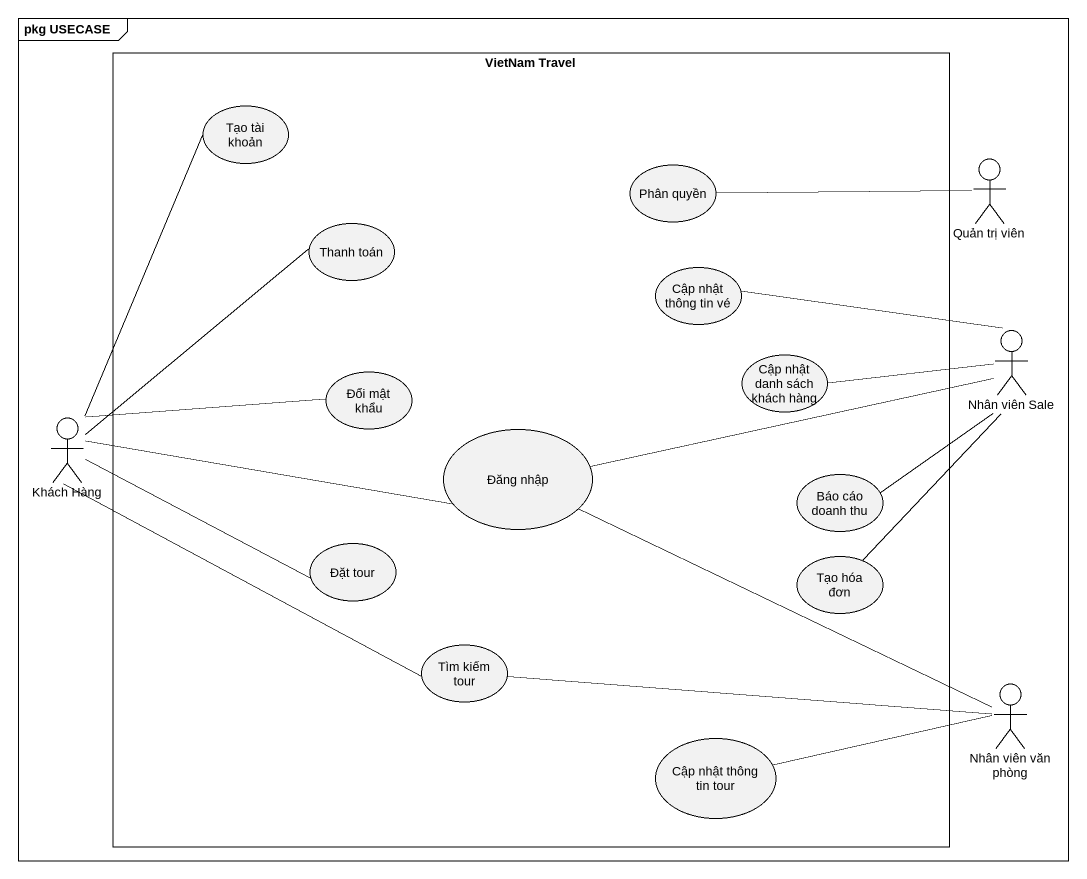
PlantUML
@startuml
mainframe pkg USECASE
rectangle "VietNam Travel" as VietNam_Travel {
  usecase "Tạo tài khoản" as Tạo_tài_khoản
  usecase "Phân quyền" as Phân_quyền
  usecase "Thanh toán" as Thanh_toán
  usecase "Cập nhật thông tin vé" as Cập_nhật_thông_tin_vé
  usecase "Đổi mật khẩu" as Đổi_mật_khẩu
  usecase "Cập nhật danh sách khách hàng" as Cập_nhật_danh_sách_khách
  usecase "Đăng nhập" as Đăng_nhập
  usecase "Báo cáo doanh thu" as Báo_cáo_doanh_thu
  usecase "Đặt tour" as Đặt_tour
  usecase "Tạo hóa đơn" as Tạo_hóa_đơn
  usecase "Tìm kiếm tour" as Tìm_kiếm_tour
  usecase "Cập nhật thông tin tour" as Cập_nhật_thông_tin_tour
}
actor "Quản trị viên" as Quản_trị_viên
actor "Nhân viên Sale" as Nhân_viên_Sale
actor "Khách Hàng" as Khách_Hàng
actor "Nhân viên văn phòng" as Nhân_viên_văn_phòng
Quản_trị_viên -left- Phân_quyền
Nhân_viên_Sale -left- Cập_nhật_thông_tin_vé
Nhân_viên_Sale -left- Cập_nhật_danh_sách_khách
Nhân_viên_Sale -left- Đăng_nhập
Nhân_viên_Sale -- Tạo_hóa_đơn
Khách_Hàng -up- Tạo_tài_khoản
Khách_Hàng -up- Thanh_toán
Khách_Hàng -right- Đổi_mật_khẩu
Khách_Hàng -right- Đăng_nhập
Khách_Hàng -right- Đặt_tour
Khách_Hàng -right- Tìm_kiếm_tour
Đăng_nhập -right- Nhân_viên_văn_phòng
Báo_cáo_doanh_thu -up- Nhân_viên_Sale
Nhân_viên_văn_phòng -left- Tìm_kiếm_tour
Nhân_viên_văn_phòng -left- Cập_nhật_thông_tin_tour
@enduml
